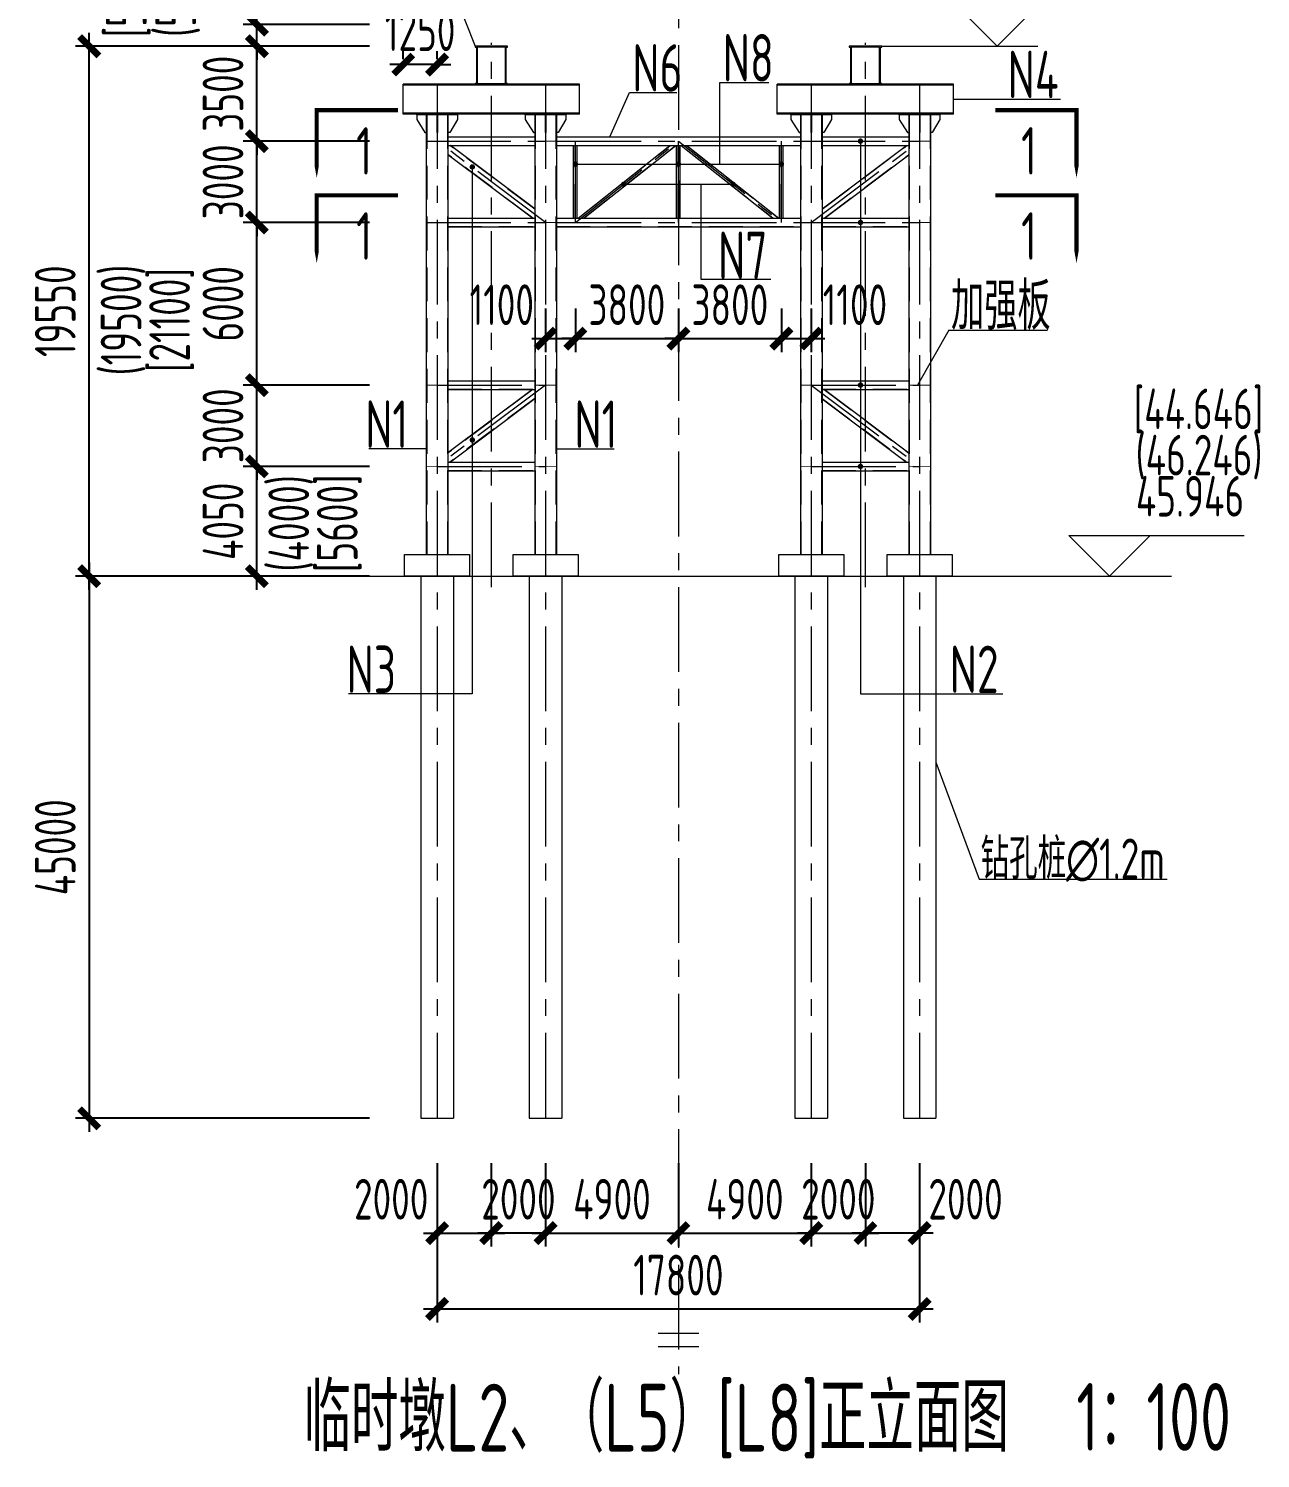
# Model space of a CAD drawing. Extents: x -2876908 to 633791, y -1383861 to 872234.
# Drawn here: x 33603 to 79044, y -159039 to -106290 of the extents above; entities that cross this region are included whole.
import ezdxf
from ezdxf.enums import TextEntityAlignment as Align

# ---------------------------------------------------------------- set-up
doc = ezdxf.new("R2010")
doc.units = 0
doc.header["$LTSCALE"] = 5
doc.header["$MEASUREMENT"] = 0
for name, pattern in [('CENTER', [2, 1.25, -0.25, 0.25, -0.25]), ('DASH', [0.35, 0.25, -0.1]), ('DASHED', [0.75, 0.5, -0.25])]:
    doc.linetypes.add(name, pattern=pattern)
doc.layers.get('0').update_dxf_attribs({"linetype": 'CONTINUOUS', "lineweight": 25})
doc.layers.get('DEFPOINTS').update_dxf_attribs({"color": 35, "linetype": 'CONTINUOUS', "lineweight": 13})
for name, color, linetype, lineweight in [('3中心线', 6, 'CENTER', 18), ('4虚线', 2, 'DASHED', 18), ('5标注', 3, 'CONTINUOUS', 15), ('6文本', 7, 'CONTINUOUS', 15), ('7边界线', 8, 'CONTINUOUS', 15), ('8轮廓线', 4, 'CONTINUOUS', 15), ('DIM', 3, 'CONTINUOUS', 0), ('REIND', 1, 'CONTINUOUS', 0), ('THIN', 7, 'CONTINUOUS', 0)]:
    doc.layers.add(name, color=color, linetype=linetype, lineweight=lineweight)
doc.styles.add('TSSD_Dimension', font='tssdeng.shx', dxfattribs={"width": 0.7, "bigfont": 'hztxt.shx'})
doc.styles.add('TSSD_NORM', font='tssdeng.shx', dxfattribs={"width": 0.7, "bigfont": 'hztxt.shx'})
doc.dimstyles.new('SJSYB-(50)$7', dxfattribs={"dimscale": 50, "dimtxt": 3.5, "dimasz": 1.5, "dimexe": 1, "dimexo": 1, "dimgap": 0.65, "dimtad": 1, "dimdec": 0, "dimzin": 0, "dimdsep": 46, "dimtxsty": 'TSSD_NORM', "dimblk": 'OBLIQUE', "dimcen": 0, "dimclrd": 256, "dimclre": 256, "dimclrt": 7, "dimadec": 0, "dimazin": 0, "dimtfac": 1, "dimtdec": 0, "dimtmove": 1, "dimatfit": 3, "dimldrblk": 'NONE', "dimfxl": 4, "dimfxlon": 1, "dimtolj": 1, "dimtzin": 0, "dimlwd": -1, "dimlwe": -1, "dimarcsym": 0})
doc.dimstyles.new('TSSD_100_100', dxfattribs={"dimtxt": 300, "dimasz": 100, "dimexe": 100, "dimexo": 250, "dimgap": 100, "dimtad": 1, "dimdec": 0, "dimzin": 0, "dimdsep": 46, "dimtxsty": 'TSSD_Dimension', "dimblk": 'ARCHTICK', "dimblk1": 'ARCHTICK', "dimblk2": 'ARCHTICK', "dimcen": 0, "dimdle": 100, "dimclrt": 7, "dimadec": 0, "dimazin": 0, "dimtfac": 1, "dimtdec": 0, "dimtix": 1, "dimtmove": 2, "dimatfit": 3, "dimfxl": 1, "dimtolj": 1, "dimtzin": 0, "dimarcsym": 0})

# ---------------------------------------------------------------- blocks, each defined once
blk = doc.blocks.new('_ArchTick')
at = {"color": 0, "linetype": 'ByBlock', "const_width": 0.5}
blk.add_lwpolyline([(-0.71, -0.71), (0.71, 0.71)], dxfattribs=at)
blk = doc.blocks.new('*D92')
at = {"layer": 'DEFPOINTS', "color": 0, "transparency": 16777216}
for p in [(42024, -122442), (47423, -122442), (47423, -126492)]:
    blk.add_point(p, dxfattribs=at)
at = {"layer": 'DIM', "color": 0, "lineweight": -2, "transparency": 16777216}
for p, q in [((42024, -126992), (42024, -121942)), ((46173, -122442), (41524, -122442)), ((46173, -126492), (41524, -126492))]:
    blk.add_line(p, q, dxfattribs=at)
at = {"layer": 'DIM', "color": 0, "lineweight": -2, "transparency": 16777216, "xscale": 500, "yscale": 500, "zscale": 500}
for p, rotation in [((42024, -122442), 90), ((42024, -126492), 270)]:
    blk.add_blockref('_ArchTick', p, dxfattribs=dict(at, rotation=rotation))
at = {"layer": 'DIM', "color": 7, "transparency": 16777216, "insert": (40774, -124467), "char_height": 1500, "attachment_point": 5, "rotation": 90, "style": 'TSSD_Dimension'}
blk.add_mtext('\\A1;4050', dxfattribs=at)
blk = doc.blocks.new('*D93')
at = {"layer": 'DEFPOINTS', "color": 0, "transparency": 16777216}
for p in [(42024, -119442), (47423, -119442), (47423, -122442)]:
    blk.add_point(p, dxfattribs=at)
at = {"layer": 'DIM', "color": 0, "lineweight": -2, "transparency": 16777216}
for p, q in [((42024, -119442), (42024, -118942)), ((46173, -119442), (41524, -119442)), ((42024, -122442), (42024, -119442)), ((46173, -122442), (41524, -122442)), ((42024, -122442), (42024, -122942))]:
    blk.add_line(p, q, dxfattribs=at)
at = {"layer": 'DIM', "color": 0, "lineweight": -2, "transparency": 16777216, "xscale": 500, "yscale": 500, "zscale": 500}
for p, rotation in [((42024, -119442), 270), ((42024, -122442), 90)]:
    blk.add_blockref('_ArchTick', p, dxfattribs=dict(at, rotation=rotation))
at = {"layer": 'DIM', "color": 7, "transparency": 16777216, "insert": (40774, -120942), "char_height": 1500, "attachment_point": 5, "rotation": 90, "style": 'TSSD_Dimension'}
blk.add_mtext('\\A1;3000', dxfattribs=at)
blk = doc.blocks.new('*D94')
at = {"layer": 'DEFPOINTS', "color": 0, "transparency": 16777216}
for p in [(42024, -113442), (47423, -113442), (47423, -119442)]:
    blk.add_point(p, dxfattribs=at)
at = {"layer": 'DIM', "color": 0, "lineweight": -2, "transparency": 16777216}
for p, q in [((42024, -119942), (42024, -112942)), ((46173, -113442), (41524, -113442)), ((46173, -119442), (41524, -119442))]:
    blk.add_line(p, q, dxfattribs=at)
at = {"layer": 'DIM', "color": 0, "lineweight": -2, "transparency": 16777216, "xscale": 500, "yscale": 500, "zscale": 500}
for p, rotation in [((42024, -113442), 90), ((42024, -119442), 270)]:
    blk.add_blockref('_ArchTick', p, dxfattribs=dict(at, rotation=rotation))
at = {"layer": 'DIM', "color": 7, "transparency": 16777216, "insert": (40774, -116442), "char_height": 1500, "attachment_point": 5, "rotation": 90, "style": 'TSSD_Dimension'}
blk.add_mtext('\\A1;6000', dxfattribs=at)
blk = doc.blocks.new('*D95')
at = {"layer": 'DEFPOINTS', "color": 0, "transparency": 16777216}
for p in [(42024, -110442), (47423, -110442), (47423, -113442)]:
    blk.add_point(p, dxfattribs=at)
at = {"layer": 'DIM', "color": 0, "lineweight": -2, "transparency": 16777216}
for p, q in [((42024, -110442), (42024, -109942)), ((46173, -110442), (41524, -110442)), ((42024, -113442), (42024, -110442)), ((46173, -113442), (41524, -113442)), ((42024, -113442), (42024, -113942))]:
    blk.add_line(p, q, dxfattribs=at)
at = {"layer": 'DIM', "color": 0, "lineweight": -2, "transparency": 16777216, "xscale": 500, "yscale": 500, "zscale": 500}
for p, rotation in [((42024, -110442), 270), ((42024, -113442), 90)]:
    blk.add_blockref('_ArchTick', p, dxfattribs=dict(at, rotation=rotation))
at = {"layer": 'DIM', "color": 7, "transparency": 16777216, "insert": (40774, -111942), "char_height": 1500, "attachment_point": 5, "rotation": 90, "style": 'TSSD_Dimension'}
blk.add_mtext('\\A1;3000', dxfattribs=at)
blk = doc.blocks.new('*D96')
at = {"layer": 'DEFPOINTS', "color": 0, "transparency": 16777216}
for p in [(42024, -106942), (47423, -106942), (47423, -110442)]:
    blk.add_point(p, dxfattribs=at)
at = {"layer": 'DIM', "color": 0, "lineweight": -2, "transparency": 16777216}
for p, q in [((42024, -106942), (42024, -106442)), ((46173, -106942), (41524, -106942)), ((42024, -110442), (42024, -106942)), ((46173, -110442), (41524, -110442)), ((42024, -110442), (42024, -110942))]:
    blk.add_line(p, q, dxfattribs=at)
at = {"layer": 'DIM', "color": 0, "lineweight": -2, "transparency": 16777216, "xscale": 500, "yscale": 500, "zscale": 500}
for p, rotation in [((42024, -106942), 270), ((42024, -110442), 90)]:
    blk.add_blockref('_ArchTick', p, dxfattribs=dict(at, rotation=rotation))
at = {"layer": 'DIM', "color": 7, "transparency": 16777216, "insert": (40774, -108692), "char_height": 1500, "attachment_point": 5, "rotation": 90, "style": 'TSSD_Dimension'}
blk.add_mtext('\\A1;3500', dxfattribs=at)
blk = doc.blocks.new('*D97')
at = {"layer": 'DEFPOINTS', "color": 0, "transparency": 16777216}
for p in [(48673, -146892), (50673, -146892), (50673, -150727)]:
    blk.add_point(p, dxfattribs=at)
at = {"layer": 'DIM', "color": 0, "lineweight": -2, "transparency": 16777216}
for p, q in [((48673, -148142), (48673, -151227)), ((50673, -148142), (50673, -151227)), ((48173, -150727), (51173, -150727))]:
    blk.add_line(p, q, dxfattribs=at)
at = {"layer": 'DIM', "color": 0, "lineweight": -2, "transparency": 16777216, "xscale": 500, "yscale": 500, "zscale": 500, "rotation": 180}
blk.add_blockref('_ArchTick', (48673, -150727), dxfattribs=at)
at = {"layer": 'DIM', "color": 0, "lineweight": -2, "transparency": 16777216, "xscale": 500, "yscale": 500, "zscale": 500}
blk.add_blockref('_ArchTick', (50673, -150727), dxfattribs=at)
at = {"layer": 'DIM', "color": 7, "transparency": 16777216, "insert": (46979, -149477), "char_height": 1500, "attachment_point": 5, "style": 'TSSD_Dimension'}
blk.add_mtext('\\A1;2000', dxfattribs=at)
blk = doc.blocks.new('*D98')
at = {"layer": 'DEFPOINTS', "color": 0, "transparency": 16777216}
for p in [(50673, -146892), (52673, -146892), (50673, -150727)]:
    blk.add_point(p, dxfattribs=at)
at = {"layer": 'DIM', "color": 0, "lineweight": -2, "transparency": 16777216}
for p, q in [((50673, -148142), (50673, -151227)), ((52673, -148142), (52673, -151227)), ((50673, -150727), (50173, -150727)), ((52673, -150727), (50673, -150727)), ((52673, -150727), (53173, -150727))]:
    blk.add_line(p, q, dxfattribs=at)
at = {"layer": 'DIM', "color": 0, "lineweight": -2, "transparency": 16777216, "xscale": 500, "yscale": 500, "zscale": 500}
blk.add_blockref('_ArchTick', (50673, -150727), dxfattribs=at)
at = {"layer": 'DIM', "color": 0, "lineweight": -2, "transparency": 16777216, "xscale": 500, "yscale": 500, "zscale": 500, "rotation": 180}
blk.add_blockref('_ArchTick', (52673, -150727), dxfattribs=at)
at = {"layer": 'DIM', "color": 7, "transparency": 16777216, "insert": (51673, -149477), "char_height": 1500, "attachment_point": 5, "style": 'TSSD_Dimension'}
blk.add_mtext('\\A1;2000', dxfattribs=at)
blk = doc.blocks.new('*D99')
at = {"layer": 'DEFPOINTS', "color": 0, "transparency": 16777216}
for p in [(52673, -146892), (57573, -146892), (57573, -150727)]:
    blk.add_point(p, dxfattribs=at)
at = {"layer": 'DIM', "color": 0, "lineweight": -2, "transparency": 16777216}
for p, q in [((52673, -148142), (52673, -151227)), ((57573, -148142), (57573, -151227)), ((52173, -150727), (58073, -150727))]:
    blk.add_line(p, q, dxfattribs=at)
at = {"layer": 'DIM', "color": 0, "lineweight": -2, "transparency": 16777216, "xscale": 500, "yscale": 500, "zscale": 500, "rotation": 180}
blk.add_blockref('_ArchTick', (52673, -150727), dxfattribs=at)
at = {"layer": 'DIM', "color": 0, "lineweight": -2, "transparency": 16777216, "xscale": 500, "yscale": 500, "zscale": 500}
blk.add_blockref('_ArchTick', (57573, -150727), dxfattribs=at)
at = {"layer": 'DIM', "color": 7, "transparency": 16777216, "insert": (55123, -149477), "char_height": 1500, "attachment_point": 5, "style": 'TSSD_Dimension'}
blk.add_mtext('\\A1;4900', dxfattribs=at)
blk = doc.blocks.new('*D100')
at = {"layer": 'DEFPOINTS', "color": 0, "transparency": 16777216}
for p in [(57573, -146892), (62473, -146892), (62473, -150727)]:
    blk.add_point(p, dxfattribs=at)
at = {"layer": 'DIM', "color": 0, "lineweight": -2, "transparency": 16777216}
for p, q in [((57573, -148142), (57573, -151227)), ((62473, -148142), (62473, -151227)), ((57073, -150727), (62973, -150727))]:
    blk.add_line(p, q, dxfattribs=at)
at = {"layer": 'DIM', "color": 0, "lineweight": -2, "transparency": 16777216, "xscale": 500, "yscale": 500, "zscale": 500, "rotation": 180}
blk.add_blockref('_ArchTick', (57573, -150727), dxfattribs=at)
at = {"layer": 'DIM', "color": 0, "lineweight": -2, "transparency": 16777216, "xscale": 500, "yscale": 500, "zscale": 500}
blk.add_blockref('_ArchTick', (62473, -150727), dxfattribs=at)
at = {"layer": 'DIM', "color": 7, "transparency": 16777216, "insert": (60023, -149477), "char_height": 1500, "attachment_point": 5, "style": 'TSSD_Dimension'}
blk.add_mtext('\\A1;4900', dxfattribs=at)
blk = doc.blocks.new('*D101')
at = {"layer": 'DEFPOINTS', "color": 0, "transparency": 16777216}
for p in [(62473, -146892), (64473, -146892), (64473, -150727)]:
    blk.add_point(p, dxfattribs=at)
at = {"layer": 'DIM', "color": 0, "lineweight": -2, "transparency": 16777216}
for p, q in [((62473, -148142), (62473, -151227)), ((64473, -148142), (64473, -151227)), ((62473, -150727), (61973, -150727)), ((62473, -150727), (64473, -150727)), ((64473, -150727), (64973, -150727))]:
    blk.add_line(p, q, dxfattribs=at)
at = {"layer": 'DIM', "color": 0, "lineweight": -2, "transparency": 16777216, "xscale": 500, "yscale": 500, "zscale": 500}
blk.add_blockref('_ArchTick', (62473, -150727), dxfattribs=at)
at = {"layer": 'DIM', "color": 0, "lineweight": -2, "transparency": 16777216, "xscale": 500, "yscale": 500, "zscale": 500, "rotation": 180}
blk.add_blockref('_ArchTick', (64473, -150727), dxfattribs=at)
at = {"layer": 'DIM', "color": 7, "transparency": 16777216, "insert": (63473, -149477), "char_height": 1500, "attachment_point": 5, "style": 'TSSD_Dimension'}
blk.add_mtext('\\A1;2000', dxfattribs=at)
blk = doc.blocks.new('*D102')
at = {"layer": 'DEFPOINTS', "color": 0, "transparency": 16777216}
for p in [(64473, -146892), (66473, -146892), (64473, -150727)]:
    blk.add_point(p, dxfattribs=at)
at = {"layer": 'DIM', "color": 0, "lineweight": -2, "transparency": 16777216}
for p, q in [((64473, -148142), (64473, -151227)), ((66473, -148142), (66473, -151227)), ((66973, -150727), (63973, -150727))]:
    blk.add_line(p, q, dxfattribs=at)
at = {"layer": 'DIM', "color": 0, "lineweight": -2, "transparency": 16777216, "xscale": 500, "yscale": 500, "zscale": 500, "rotation": 180}
blk.add_blockref('_ArchTick', (64473, -150727), dxfattribs=at)
at = {"layer": 'DIM', "color": 0, "lineweight": -2, "transparency": 16777216, "xscale": 500, "yscale": 500, "zscale": 500}
blk.add_blockref('_ArchTick', (66473, -150727), dxfattribs=at)
at = {"layer": 'DIM', "color": 7, "transparency": 16777216, "insert": (68167, -149477), "char_height": 1500, "attachment_point": 5, "style": 'TSSD_Dimension'}
blk.add_mtext('\\A1;2000', dxfattribs=at)
blk = doc.blocks.new('*D103')
at = {"layer": 'DEFPOINTS', "color": 0, "transparency": 16777216}
for p in [(48673, -146892), (66473, -146892), (66473, -153527)]:
    blk.add_point(p, dxfattribs=at)
at = {"layer": 'DIM', "color": 0, "lineweight": -2, "transparency": 16777216}
for p, q in [((48673, -148142), (48673, -154027)), ((66473, -148142), (66473, -154027)), ((48173, -153527), (66973, -153527))]:
    blk.add_line(p, q, dxfattribs=at)
at = {"layer": 'DIM', "color": 0, "lineweight": -2, "transparency": 16777216, "xscale": 500, "yscale": 500, "zscale": 500, "rotation": 180}
blk.add_blockref('_ArchTick', (48673, -153527), dxfattribs=at)
at = {"layer": 'DIM', "color": 0, "lineweight": -2, "transparency": 16777216, "xscale": 500, "yscale": 500, "zscale": 500}
blk.add_blockref('_ArchTick', (66473, -153527), dxfattribs=at)
at = {"layer": 'DIM', "color": 7, "transparency": 16777216, "insert": (57573, -152277), "char_height": 1500, "attachment_point": 5, "style": 'TSSD_Dimension'}
blk.add_mtext('\\A1;17800', dxfattribs=at)
blk = doc.blocks.new('*D104')
at = {"layer": 'DEFPOINTS', "color": 0, "transparency": 16777216}
for p in [(52673, -115371), (53773, -115371), (53773, -117727)]:
    blk.add_point(p, dxfattribs=at)
at = {"layer": 'DIM', "color": 0, "lineweight": -2, "transparency": 16777216}
for p, q in [((52673, -116621), (52673, -118227)), ((53773, -116621), (53773, -118227)), ((52173, -117727), (54273, -117727))]:
    blk.add_line(p, q, dxfattribs=at)
at = {"layer": 'DIM', "color": 0, "lineweight": -2, "transparency": 16777216, "xscale": 500, "yscale": 500, "zscale": 500, "rotation": 180}
blk.add_blockref('_ArchTick', (52673, -117727), dxfattribs=at)
at = {"layer": 'DIM', "color": 0, "lineweight": -2, "transparency": 16777216, "xscale": 500, "yscale": 500, "zscale": 500}
blk.add_blockref('_ArchTick', (53773, -117727), dxfattribs=at)
at = {"layer": 'DIM', "color": 7, "transparency": 16777216, "insert": (51060, -116477), "char_height": 1500, "attachment_point": 5, "style": 'TSSD_Dimension'}
blk.add_mtext('\\A1;1100', dxfattribs=at)
blk = doc.blocks.new('*D105')
at = {"layer": 'DEFPOINTS', "color": 0, "transparency": 16777216}
for p in [(53773, -115371), (57573, -115371), (57573, -117727)]:
    blk.add_point(p, dxfattribs=at)
at = {"layer": 'DIM', "color": 0, "lineweight": -2, "transparency": 16777216}
for p, q in [((53773, -116621), (53773, -118227)), ((57573, -116621), (57573, -118227)), ((53773, -117727), (53273, -117727)), ((53773, -117727), (57573, -117727)), ((57573, -117727), (58073, -117727))]:
    blk.add_line(p, q, dxfattribs=at)
at = {"layer": 'DIM', "color": 0, "lineweight": -2, "transparency": 16777216, "xscale": 500, "yscale": 500, "zscale": 500}
blk.add_blockref('_ArchTick', (53773, -117727), dxfattribs=at)
at = {"layer": 'DIM', "color": 0, "lineweight": -2, "transparency": 16777216, "xscale": 500, "yscale": 500, "zscale": 500, "rotation": 180}
blk.add_blockref('_ArchTick', (57573, -117727), dxfattribs=at)
at = {"layer": 'DIM', "color": 7, "transparency": 16777216, "insert": (55673, -116477), "char_height": 1500, "attachment_point": 5, "style": 'TSSD_Dimension'}
blk.add_mtext('\\A1;3800', dxfattribs=at)
blk = doc.blocks.new('*D106')
at = {"layer": 'DEFPOINTS', "color": 0, "transparency": 16777216}
for p in [(57573, -115371), (61373, -115371), (61373, -117727)]:
    blk.add_point(p, dxfattribs=at)
at = {"layer": 'DIM', "color": 0, "lineweight": -2, "transparency": 16777216}
for p, q in [((57573, -116621), (57573, -118227)), ((61373, -116621), (61373, -118227)), ((57573, -117727), (57073, -117727)), ((57573, -117727), (61373, -117727)), ((61373, -117727), (61873, -117727))]:
    blk.add_line(p, q, dxfattribs=at)
at = {"layer": 'DIM', "color": 0, "lineweight": -2, "transparency": 16777216, "xscale": 500, "yscale": 500, "zscale": 500}
blk.add_blockref('_ArchTick', (57573, -117727), dxfattribs=at)
at = {"layer": 'DIM', "color": 0, "lineweight": -2, "transparency": 16777216, "xscale": 500, "yscale": 500, "zscale": 500, "rotation": 180}
blk.add_blockref('_ArchTick', (61373, -117727), dxfattribs=at)
at = {"layer": 'DIM', "color": 7, "transparency": 16777216, "insert": (59473, -116477), "char_height": 1500, "attachment_point": 5, "style": 'TSSD_Dimension'}
blk.add_mtext('\\A1;3800', dxfattribs=at)
blk = doc.blocks.new('*D107')
at = {"layer": 'DEFPOINTS', "color": 0, "transparency": 16777216}
for p in [(61373, -115371), (62473, -115371), (62473, -117727)]:
    blk.add_point(p, dxfattribs=at)
at = {"layer": 'DIM', "color": 0, "lineweight": -2, "transparency": 16777216}
for p, q in [((61373, -116621), (61373, -118227)), ((62473, -116621), (62473, -118227)), ((60873, -117727), (62973, -117727))]:
    blk.add_line(p, q, dxfattribs=at)
at = {"layer": 'DIM', "color": 0, "lineweight": -2, "transparency": 16777216, "xscale": 500, "yscale": 500, "zscale": 500, "rotation": 180}
blk.add_blockref('_ArchTick', (61373, -117727), dxfattribs=at)
at = {"layer": 'DIM', "color": 0, "lineweight": -2, "transparency": 16777216, "xscale": 500, "yscale": 500, "zscale": 500}
blk.add_blockref('_ArchTick', (62473, -117727), dxfattribs=at)
at = {"layer": 'DIM', "color": 7, "transparency": 16777216, "insert": (64087, -116477), "char_height": 1500, "attachment_point": 5, "style": 'TSSD_Dimension'}
blk.add_mtext('\\A1;1100', dxfattribs=at)
blk = doc.blocks.new('_None')
blk = doc.blocks.new('_Oblique')
at = {"color": 0, "linetype": 'ByBlock', "lineweight": -2}
blk.add_line((-0.5, -0.5), (0.5, 0.5), dxfattribs=at)
blk = doc.blocks.new('*D123')
at = {"layer": 'DEFPOINTS', "color": 0, "transparency": 16777216}
for p in [(42024, -106142), (47423, -106142), (47423, -106942)]:
    blk.add_point(p, dxfattribs=at)
at = {"layer": 'DIM', "color": 0, "lineweight": -2, "transparency": 16777216}
for p, q in [((42024, -106142), (42024, -105642)), ((46173, -106142), (41524, -106142)), ((42024, -106942), (42024, -106142)), ((46173, -106942), (41524, -106942)), ((42024, -106942), (42024, -107442))]:
    blk.add_line(p, q, dxfattribs=at)
at = {"layer": 'DIM', "color": 0, "lineweight": -2, "transparency": 16777216, "xscale": 500, "yscale": 500, "zscale": 500}
for p, rotation in [((42024, -106142), 270), ((42024, -106942), 90)]:
    blk.add_blockref('_ArchTick', p, dxfattribs=dict(at, rotation=rotation))
at = {"layer": 'DIM', "color": 7, "transparency": 16777216, "insert": (40774, -104852), "char_height": 1500, "attachment_point": 5, "rotation": 90, "style": 'TSSD_Dimension'}
blk.add_mtext('\\A1;800', dxfattribs=at)
blk = doc.blocks.new('*D124')
at = {"layer": 'DEFPOINTS', "color": 0, "transparency": 16777216}
for p in [(47423, -107618), (47423, -108667), (48673, -108667)]:
    blk.add_point(p, dxfattribs=at)
at = {"layer": 'DIM', "color": 0, "lineweight": -2, "transparency": 16777216}
for p, q in [((47423, -107417), (47423, -107118)), ((48673, -107417), (48673, -107118)), ((47423, -107618), (46923, -107618)), ((48673, -107618), (47423, -107618)), ((48673, -107618), (49173, -107618))]:
    blk.add_line(p, q, dxfattribs=at)
at = {"layer": 'DIM', "color": 0, "lineweight": -2, "transparency": 16777216, "xscale": 500, "yscale": 500, "zscale": 500}
blk.add_blockref('_ArchTick', (47423, -107618), dxfattribs=at)
at = {"layer": 'DIM', "color": 0, "lineweight": -2, "transparency": 16777216, "xscale": 500, "yscale": 500, "zscale": 500, "rotation": 180}
blk.add_blockref('_ArchTick', (48673, -107618), dxfattribs=at)
at = {"layer": 'DIM', "color": 7, "transparency": 16777216, "insert": (48048, -106368), "char_height": 1500, "attachment_point": 5, "style": 'TSSD_Dimension'}
blk.add_mtext('\\A1;1250', dxfattribs=at)
blk = doc.blocks.new('*D127')
at = {"layer": 'DEFPOINTS', "color": 0, "transparency": 16777216}
for p in [(35837, -106942), (47423, -106942), (47423, -126492)]:
    blk.add_point(p, dxfattribs=at)
at = {"layer": 'DIM', "color": 0, "lineweight": -2, "transparency": 16777216}
for p, q in [((35837, -126992), (35837, -106442)), ((46173, -106942), (35337, -106942)), ((46173, -126492), (35337, -126492))]:
    blk.add_line(p, q, dxfattribs=at)
at = {"layer": 'DIM', "color": 0, "lineweight": -2, "transparency": 16777216, "xscale": 500, "yscale": 500, "zscale": 500}
for p, rotation in [((35837, -106942), 90), ((35837, -126492), 270)]:
    blk.add_blockref('_ArchTick', p, dxfattribs=dict(at, rotation=rotation))
at = {"layer": 'DIM', "color": 7, "transparency": 16777216, "insert": (34587, -116717), "char_height": 1500, "attachment_point": 5, "rotation": 90, "style": 'TSSD_Dimension'}
blk.add_mtext('\\A1;19550', dxfattribs=at)
blk = doc.blocks.new('*D128')
at = {"layer": 'DEFPOINTS', "color": 0, "transparency": 16777216}
for p in [(47423, -126492), (35837, -146492), (47423, -146492)]:
    blk.add_point(p, dxfattribs=at)
at = {"layer": 'DIM', "color": 0, "lineweight": -2, "transparency": 16777216}
for p, q in [((35837, -125992), (35837, -146992)), ((46173, -126492), (35337, -126492)), ((46173, -146492), (35337, -146492))]:
    blk.add_line(p, q, dxfattribs=at)
at = {"layer": 'DIM', "color": 0, "lineweight": -2, "transparency": 16777216, "xscale": 500, "yscale": 500, "zscale": 500}
for p, rotation in [((35837, -126492), 90), ((35837, -146492), 270)]:
    blk.add_blockref('_ArchTick', p, dxfattribs=dict(at, rotation=rotation))
at = {"layer": 'DIM', "color": 7, "transparency": 16777216, "insert": (34587, -136492), "char_height": 1500, "attachment_point": 5, "rotation": 90, "style": 'TSSD_Dimension'}
blk.add_mtext('\\A1;45000', dxfattribs=at)

msp = doc.modelspace()

# ---------------------------------------------------------------- linework, layer by layer
at = {"layer": '3中心线', "ltscale": 500}
for p, q in [((57573.25, -86897.027), (57573.25, -155927.393)), ((50673.253, -126892.265), (50673.253, -106812.265)), ((64473.247, -126892.265), (64473.247, -106812.265)), ((48673.253, -108342.265), (48673.253, -146892.265)), ((52673.253, -108342.265), (52673.253, -146892.265)), ((62473.247, -108342.265), (62473.247, -146892.265)), ((66473.247, -108342.265), (66473.247, -146892.265)), ((48273.253, -110442.265), (53073.253, -110442.265)), ((52673.253, -113442.265), (48673.253, -110442.265)), ((53073.253, -110442.265), (62073.247, -110442.265)), ((53773.253, -113442.265), (53773.253, -110442.265)), ((53773.253, -113442.265), (57573.25, -110442.265)), ((57573.25, -113442.265), (57573.25, -110442.265)), ((57573.25, -110442.265), (61373.247, -113442.265)), ((61373.247, -113442.265), (61373.247, -110442.265)), ((62073.247, -110442.265), (66873.247, -110442.265)), ((62473.247, -113442.265), (66473.247, -110442.265)), ((48273.253, -113442.265), (53073.253, -113442.265)), ((53073.253, -113442.265), (62073.247, -113442.265)), ((62073.247, -113442.265), (66873.247, -113442.265)), ((48673.253, -119442.265), (52673.253, -119442.265)), ((52673.253, -119442.265), (48673.253, -122442.265)), ((62473.247, -119442.265), (66473.247, -119442.265)), ((62473.247, -119442.265), (66473.247, -122442.265)), ((48673.253, -122442.265), (52673.253, -122442.265)), ((62473.247, -122442.265), (66473.247, -122442.265))]:
    msp.add_line(p, q, dxfattribs=at)
at = {"layer": '4虚线', "ltscale": 500}
for p, q in [((48289.253, -109472.265), (48289.253, -125692.265)), ((49057.253, -109472.265), (49057.253, -125692.265)), ((52289.253, -109472.265), (52289.253, -125692.265)), ((53057.253, -109472.265), (53057.253, -125692.265)), ((62089.247, -109472.265), (62089.247, -125692.265)), ((62857.247, -109472.265), (62857.247, -125692.265)), ((66089.247, -109472.265), (66089.247, -125692.265)), ((66857.247, -109472.265), (66857.247, -125692.265)), ((49073.253, -110287.765), (52273.253, -110287.765)), ((49073.253, -110596.765), (52273.253, -110596.765)), ((52273.253, -112949.14), (49147.419, -110604.765)), ((53073.253, -110287.765), (62073.247, -110287.765)), ((53073.253, -110596.765), (62073.247, -110596.765)), ((53712.753, -113279.765), (53712.753, -110604.765)), ((53833.753, -113279.765), (53833.753, -110604.765)), ((53881.449, -113279.765), (57269.78, -110604.765)), ((54076.723, -113279.765), (57465.053, -110604.765)), ((57512.75, -113279.765), (57512.75, -110604.765)), ((57633.75, -113279.765), (57633.75, -110604.765)), ((57681.446, -110604.765), (61069.777, -113279.765)), ((57876.719, -110604.765), (61265.05, -113279.765)), ((61312.747, -113279.765), (61312.747, -110604.765)), ((61433.747, -113279.765), (61433.747, -110604.765)), ((62873.247, -110287.765), (66073.247, -110287.765)), ((62873.247, -110596.765), (66073.247, -110596.765)), ((62873.247, -112949.14), (65999.08, -110604.765)), ((52199.086, -113279.765), (49073.253, -110935.39)), ((62947.413, -113279.765), (66073.247, -110935.39)), ((49073.253, -113287.765), (52273.253, -113287.765)), ((53073.253, -113287.765), (62073.247, -113287.765)), ((62873.247, -113287.765), (66073.247, -113287.765)), ((49073.253, -113596.765), (52273.253, -113596.765)), ((53073.253, -113596.765), (62073.247, -113596.765)), ((62873.247, -113596.765), (66073.247, -113596.765)), ((49073.253, -119287.765), (52273.253, -119287.765)), ((49073.253, -119596.765), (52273.253, -119596.765)), ((52199.086, -119604.765), (49073.253, -121949.14)), ((62873.247, -119287.765), (66073.247, -119287.765)), ((62873.247, -119596.765), (66073.247, -119596.765)), ((62947.413, -119604.765), (66073.247, -121949.14)), ((52273.253, -119935.39), (49147.419, -122279.765)), ((62873.247, -119935.39), (65999.08, -122279.765)), ((49073.253, -122287.765), (52273.253, -122287.765)), ((62873.247, -122287.765), (66073.247, -122287.765)), ((49073.253, -122596.765), (52273.253, -122596.765)), ((62873.247, -122596.765), (66073.247, -122596.765))]:
    msp.add_line(p, q, dxfattribs=at)
at = {"layer": '5标注'}
for p, q in [((49287.627, -104926.42), (50073.253, -106942.265)), ((67723.247, -108892.265), (71675.678, -108892.265)), ((53773.253, -111292.805), (61373.247, -111292.805)), ((55558.11, -112033.167), (59588.39, -112033.167)), ((58407.107, -112033.167), (58407.107, -115531.448)), ((58407.107, -115531.448), (60988.316, -115531.448)), ((67549.776, -117420.945), (66388.651, -119442.265)), ((67549.776, -117420.945), (71193.916, -117420.945)), ((48289.253, -121793.844), (46147.961, -121793.844)), ((53057.253, -121793.844), (55198.545, -121793.844)), ((68669.851, -137668.961), (75599.399, -137668.961))]:
    msp.add_line(p, q, dxfattribs=at)
at = {"layer": '5标注', "flags": 128}
for points in [[(47231.649, -109299.813, 150, 150, 0), (44231.649, -109299.813, 150, 150, 0), (44231.649, -110799.813, 350, 0, 0), (44231.649, -111799.813, 0, 0, 0)], [(69259.814, -109299.813, 150, 150, 0), (72259.814, -109299.813, 150, 150, 0), (72259.814, -110799.813, 350, 0, 0), (72259.814, -111799.813, 0, 0, 0)], [(47231.649, -112443.387, 150, 150, 0), (44231.649, -112443.387, 150, 150, 0), (44231.649, -113943.387, 350, 0, 0), (44231.649, -114943.387, 0, 0, 0)], [(69259.814, -112443.387, 150, 150, 0), (72259.814, -112443.387, 150, 150, 0), (72259.814, -113943.387, 350, 0, 0), (72259.814, -114943.387, 0, 0, 0)]]:
    msp.add_lwpolyline(points, format="xyseb", dxfattribs=at)
at = {"layer": '5标注', "linetype": 'DASH', "ltscale": 100, "const_width": 30, "flags": 128}
for points in [[(48273.253, -110442.265), (49073.253, -110442.265)], [(52273.253, -110442.265), (53073.253, -110442.265)], [(62073.247, -110442.265), (62873.247, -110442.265)], [(66073.247, -110442.265), (66873.247, -110442.265)], [(48273.253, -113442.265), (49073.253, -113442.265)], [(52273.253, -113442.265), (53073.253, -113442.265)], [(62073.247, -113442.265), (62873.247, -113442.265)], [(66073.247, -113442.265), (66873.247, -113442.265)], [(48273.253, -119442.265), (49073.253, -119442.265)], [(52273.253, -119442.265), (53073.253, -119442.265)], [(62073.247, -119442.265), (62873.247, -119442.265)], [(66073.247, -119442.265), (66873.247, -119442.265)], [(48273.253, -122442.265), (49073.253, -122442.265)], [(52273.253, -122442.265), (53073.253, -122442.265)], [(62073.247, -122442.265), (62873.247, -122442.265)], [(66073.247, -122442.265), (66873.247, -122442.265)]]:
    msp.add_lwpolyline(points, dxfattribs=at)
at = {"layer": '5标注'}
for points in [[(64290.335, -110442.265), (64290.335, -130836.655), (69539.744, -130836.655)], [(49972.113, -111391.576), (49972.113, -130836.655), (45406.012, -130836.655)], [(67073.247, -133355.958), (68669.851, -137668.961)]]:
    msp.add_lwpolyline(points, dxfattribs=at)
at = {"layer": '7边界线'}
msp.add_line((35332.355, -126492.265), (75762.387, -126492.265), dxfattribs=at)
at = {"layer": '8轮廓线'}
for p, q in [((47423.253, -109442.265), (47423.253, -108342.265)), ((53923.253, -108342.265), (47423.253, -108342.265)), ((53923.253, -108372.265), (47423.253, -108372.265)), ((53923.253, -109442.265), (53923.253, -108342.265)), ((61223.247, -109442.265), (61223.247, -108342.265)), ((67723.247, -108342.265), (61223.247, -108342.265)), ((67723.247, -108372.265), (61223.247, -108372.265)), ((67723.247, -109442.265), (67723.247, -108342.265)), ((53923.253, -109412.265), (47423.253, -109412.265)), ((53923.253, -109442.265), (47423.253, -109442.265)), ((47923.253, -109472.265), (47923.253, -109442.265)), ((47923.253, -109442.265), (49423.253, -109442.265)), ((49423.253, -109472.265), (47923.253, -109472.265)), ((47923.253, -109472.265), (47923.253, -109642.265)), ((47923.253, -109642.265), (48223.253, -110122.265)), ((48273.253, -109442.265), (49073.253, -109442.265)), ((48273.253, -109472.265), (48273.253, -125692.265)), ((48663.253, -109472.265), (48663.253, -110122.265)), ((48683.253, -109472.265), (48683.253, -110122.265)), ((49073.253, -109472.265), (49073.253, -125692.265)), ((49423.253, -109642.265), (49138.957, -110122.265)), ((49423.253, -109472.265), (49423.253, -109442.265)), ((49423.253, -109472.265), (49423.253, -109642.265)), ((51923.253, -109472.265), (51923.253, -109442.265)), ((51923.253, -109442.265), (53423.253, -109442.265)), ((53423.253, -109472.265), (51923.253, -109472.265)), ((51923.253, -109472.265), (51923.253, -109642.265)), ((51923.253, -109642.265), (52223.253, -110122.265)), ((52273.253, -109442.265), (53073.253, -109442.265)), ((52273.253, -109472.265), (52273.253, -125692.265)), ((52663.253, -109472.265), (52663.253, -110122.265)), ((52683.253, -109472.265), (52683.253, -110122.265)), ((53073.253, -109472.265), (53073.253, -125692.265)), ((53423.253, -109642.265), (53138.957, -110122.265)), ((53423.253, -109472.265), (53423.253, -109442.265)), ((53423.253, -109472.265), (53423.253, -109642.265)), ((67723.247, -109412.265), (61223.247, -109412.265)), ((67723.247, -109442.265), (61223.247, -109442.265)), ((61723.247, -109472.265), (61723.247, -109442.265)), ((61723.247, -109442.265), (63223.247, -109442.265)), ((63223.247, -109472.265), (61723.247, -109472.265)), ((61723.247, -109472.265), (61723.247, -109642.265)), ((61723.247, -109642.265), (62023.247, -110122.265)), ((62073.247, -109442.265), (62873.247, -109442.265)), ((62073.247, -109472.265), (62073.247, -125692.265)), ((62463.247, -109472.265), (62463.247, -110122.265)), ((62483.247, -109472.265), (62483.247, -110122.265)), ((62873.247, -109472.265), (62873.247, -125692.265)), ((63223.247, -109642.265), (62938.951, -110122.265)), ((63223.247, -109472.265), (63223.247, -109442.265)), ((63223.247, -109472.265), (63223.247, -109642.265)), ((65723.247, -109472.265), (65723.247, -109442.265)), ((65723.247, -109442.265), (67223.247, -109442.265)), ((67223.247, -109472.265), (65723.247, -109472.265)), ((65723.247, -109472.265), (65723.247, -109642.265)), ((65723.247, -109642.265), (66023.247, -110122.265)), ((66073.247, -109442.265), (66873.247, -109442.265)), ((66073.247, -109472.265), (66073.247, -125692.265)), ((66463.247, -109472.265), (66463.247, -110122.265)), ((66483.247, -109472.265), (66483.247, -110122.265)), ((66873.247, -109472.265), (66873.247, -125692.265)), ((67223.247, -109642.265), (66938.951, -110122.265)), ((67223.247, -109472.265), (67223.247, -109442.265)), ((67223.247, -109472.265), (67223.247, -109642.265)), ((48223.253, -110122.265), (48273.253, -110122.265)), ((48683.253, -110122.265), (48663.253, -110122.265)), ((49138.957, -110122.265), (49073.253, -110122.265)), ((52223.253, -110122.265), (52273.253, -110122.265)), ((52683.253, -110122.265), (52663.253, -110122.265)), ((53138.957, -110122.265), (53073.253, -110122.265)), ((62023.247, -110122.265), (62073.247, -110122.265)), ((62483.247, -110122.265), (62463.247, -110122.265)), ((62938.951, -110122.265), (62873.247, -110122.265)), ((66023.247, -110122.265), (66073.247, -110122.265)), ((66483.247, -110122.265), (66463.247, -110122.265)), ((66938.951, -110122.265), (66873.247, -110122.265)), ((49073.253, -110279.765), (52273.253, -110279.765)), ((49073.253, -110604.765), (52273.253, -110604.765)), ((52273.253, -112939.14), (49160.753, -110604.765)), ((53073.253, -110279.765), (62073.247, -110279.765)), ((53073.253, -110604.765), (62073.247, -110604.765)), ((53706.753, -113279.765), (53706.753, -110604.765)), ((53839.753, -113279.765), (53839.753, -110604.765)), ((53871.766, -113279.765), (57260.097, -110604.765)), ((54086.406, -113279.765), (57474.736, -110604.765)), ((57506.75, -113279.765), (57506.75, -110604.765)), ((57639.75, -113279.765), (57639.75, -110604.765)), ((57671.763, -110604.765), (61060.094, -113279.765)), ((57886.402, -110604.765), (61274.733, -113279.765)), ((61306.747, -113279.765), (61306.747, -110604.765)), ((61439.747, -113279.765), (61439.747, -110604.765)), ((62873.247, -110279.765), (66073.247, -110279.765)), ((62873.247, -110604.765), (66073.247, -110604.765)), ((62873.247, -112939.14), (65985.747, -110604.765)), ((52185.753, -113279.765), (49073.253, -110945.39)), ((62960.747, -113279.765), (66073.247, -110945.39)), ((49073.253, -113279.765), (52273.253, -113279.765)), ((53073.253, -113279.765), (62073.247, -113279.765)), ((62873.247, -113279.765), (66073.247, -113279.765)), ((49073.253, -113604.765), (52273.253, -113604.765)), ((53073.253, -113604.765), (62073.247, -113604.765)), ((62873.247, -113604.765), (66073.247, -113604.765)), ((49073.253, -119279.765), (52273.253, -119279.765)), ((49073.253, -119604.765), (52273.253, -119604.765)), ((52185.753, -119604.765), (49073.253, -121939.14)), ((62873.247, -119279.765), (66073.247, -119279.765)), ((62873.247, -119604.765), (66073.247, -119604.765)), ((62960.747, -119604.765), (66073.247, -121939.14)), ((52273.253, -119945.39), (49160.753, -122279.765)), ((62873.247, -119945.39), (65985.747, -122279.765)), ((49073.253, -122279.765), (52273.253, -122279.765)), ((62873.247, -122279.765), (66073.247, -122279.765)), ((49073.253, -122604.765), (52273.253, -122604.765)), ((62873.247, -122604.765), (66073.247, -122604.765)), ((48073.253, -126492.265), (48073.253, -146492.265)), ((49273.253, -126492.265), (49273.253, -146492.265)), ((52073.253, -126492.265), (52073.253, -146492.265)), ((53273.253, -126492.265), (53273.253, -146492.265)), ((61873.247, -126492.265), (61873.247, -146492.265)), ((63073.247, -126492.265), (63073.247, -146492.265)), ((65873.247, -126492.265), (65873.247, -146492.265)), ((67073.247, -126492.265), (67073.247, -146492.265)), ((48073.253, -146492.265), (49273.253, -146492.265)), ((52073.253, -146492.265), (53273.253, -146492.265)), ((61873.247, -146492.265), (63073.247, -146492.265)), ((65873.247, -146492.265), (67073.247, -146492.265))]:
    msp.add_line(p, q, dxfattribs=at)
for points in [[(50073.253, -108342.265), (51273.253, -108342.265), (51273.253, -108312.265), (51223.253, -108312.265), (51223.253, -106972.265), (51273.253, -106972.265), (51273.253, -106942.265), (50073.253, -106942.265), (50073.253, -106972.265), (50123.253, -106972.265), (50123.253, -108312.265), (50073.253, -108312.265)], [(50153.253, -108312.265), (51193.253, -108312.265), (51193.253, -106972.265), (50153.253, -106972.265)], [(63873.247, -108342.265), (65073.247, -108342.265), (65073.247, -108312.265), (65023.247, -108312.265), (65023.247, -106972.265), (65073.247, -106972.265), (65073.247, -106942.265), (63873.247, -106942.265), (63873.247, -106972.265), (63923.247, -106972.265), (63923.247, -108312.265), (63873.247, -108312.265)], [(63953.247, -108312.265), (64993.247, -108312.265), (64993.247, -106972.265), (63953.247, -106972.265)], [(47473.253, -126492.265), (47473.253, -125692.265), (49873.253, -125692.265), (49873.253, -126492.265)], [(51473.253, -126492.265), (51473.253, -125692.265), (53873.253, -125692.265), (53873.253, -126492.265)], [(61273.247, -126492.265), (61273.247, -125692.265), (63673.247, -125692.265), (63673.247, -126492.265)], [(65273.247, -126492.265), (65273.247, -125692.265), (67673.247, -125692.265), (67673.247, -126492.265)]]:
    msp.add_lwpolyline(points, close=True, dxfattribs=at)
at = {"layer": 'REIND', "const_width": 100}
for points in [[(64240.335, -110442.265, 1), (64340.335, -110442.265, 1)], [(49922.113, -111391.576, 1), (50022.113, -111391.576, 1)], [(53723.253, -111292.805, 1), (53823.253, -111292.805, 1)], [(57523.25, -111292.805, 1), (57623.25, -111292.805, 1)], [(61323.247, -111292.805, 1), (61423.247, -111292.805, 1)], [(55508.11, -112033.167, 1), (55608.11, -112033.167, 1)], [(59538.39, -112033.167, 1), (59638.39, -112033.167, 1)], [(64240.335, -113442.265, 1), (64340.335, -113442.265, 1)], [(64240.335, -119442.265, 1), (64340.335, -119442.265, 1)], [(49922.113, -121468.12, 1), (50022.113, -121468.12, 1)], [(64240.335, -122442.265, 1), (64340.335, -122442.265, 1)]]:
    msp.add_lwpolyline(points, format="xyb", close=True, dxfattribs=at)
at = {"layer": 'THIN'}
for p, q in [((69331.977, -106942.265), (67831.977, -105442.265)), ((69331.977, -106942.265), (70831.977, -105442.265)), ((65073.247, -106942.265), (70831.977, -106942.265)), ((73476.731, -126492.265), (71976.731, -124992.265)), ((71976.731, -124992.265), (74976.731, -124992.265)), ((73476.731, -126492.265), (74976.731, -124992.265)), ((74976.731, -124992.265), (78443.077, -124992.265)), ((70995.332, -126492.265), (74976.731, -126492.265)), ((58323.25, -154427.393), (56823.25, -154427.393)), ((58323.25, -154927.393), (56823.25, -154927.393))]:
    msp.add_line(p, q, dxfattribs=at)

# ---------------------------------------------------------------- texts
at = {"layer": '5标注', "color": 7, "char_height": 1750, "style": 'TSSD_NORM'}
for s, insert, attachment_point in [('N8', (59207.95, -108244.267), 7), ('N6', (55872.703, -108617.417), 7), ('N4', (69719.172, -108859.765), 7), ('N7', (59036.637, -115531.448), 7), ('加强板', (67632.28, -117420.945), 7), ('N1', (47608.538, -121761.344), 9), ('N1', (53737.968, -121761.344), 7), ('N3', (47158.147, -130804.155), 9), ('N2', (67583.237, -130804.155), 7)]:
    msp.add_mtext(s, dxfattribs=dict(at, insert=insert, attachment_point=attachment_point))
at = {"layer": '6文本', "style": 'TSSD_NORM', "width": 0.7}
for p in [(45981.649, -110799.813), (70509.814, -110799.813), (45981.649, -113943.387), (70509.814, -113943.387)]:
    msp.add_text('1', height=1750, dxfattribs=at).set_placement(p, align=Align.MIDDLE_CENTER)
for s, p in [('临时墩L2、（L5）[L8]正立面图 ', (57284.59, -157508.423)), ('1：100', (75106.961, -157508.423))]:
    msp.add_text(s, height=2500, dxfattribs=at).set_placement(p, align=Align.MIDDLE)
at = {"layer": 'DIM', "color": 7, "style": 'TSSD_Dimension', "width": 0.7}
for s, p in [('[44.646]', (79151.321, -121517.826)), ('(46.246)', (79121.078, -123225.434)), ('45.946', (78443.077, -124742.265))]:
    msp.add_text(s, height=1500, dxfattribs=at).set_placement(p, align=Align.BOTTOM_RIGHT)
msp.add_text('钻孔桩∅1.2m', height=1500, dxfattribs=at).set_placement((68725.627, -137668.961))
at = {"layer": 'DIM', "color": 7, "char_height": 1500, "attachment_point": 5, "rotation": 90, "style": 'TSSD_Dimension'}
for s, insert in [('\\A1;[550]', (37279.829, -105151.881)), ('\\A1;(550)', (39101.541, -105151.881)), ('\\A1;(19500)', (37087.165, -117042.265)), ('\\A1;[21100]', (38880.113, -117042.265)), ('\\A1;(4000)', (43273.816, -124542.265)), ('\\A1;[5600]', (45066.764, -124542.265))]:
    msp.add_mtext(s, dxfattribs=dict(at, insert=insert))

# ---------------------------------------------------------------- dimensions: what is measured, and where the dimension line sits
at = {"layer": 'DIM'}
for base, p1, p2, angle, picture, middle in [((42023.816, -106142.265), (47423.253, -106942.265), (47423.253, -106142.265), 90, '*D123', (40773.816, -104851.881)), ((64473.247, -150727.477), (66473.247, -146892.265), (64473.247, -146892.265), 180, '*D102', (68167.477, -149477.477))]:
    dim = msp.add_linear_dim(base=base, p1=p1, p2=p2, angle=angle, dimstyle='TSSD_100_100', override={"dimtxt": 1500, "dimasz": 500, "dimexe": 500, "dimexo": 1250, "dimgap": 500, "dimdle": 500}, dxfattribs=at)
    dim.commit()
    dim.dimension.update_dxf_attribs({"geometry": picture, "text_midpoint": middle, "dimtype": 160})
for base, p1, p2, picture, middle in [((47423.253, -107617.955), (48673.253, -108667.248), (47423.253, -108667.248), '*D124', (48048.253, -106367.955)), ((57573.25, -117726.824), (53773.253, -115371.252), (57573.25, -115371.252), '*D105', (55673.251, -116476.824)), ((61373.247, -117726.824), (57573.25, -115371.252), (61373.247, -115371.252), '*D106', (59473.248, -116476.824)), ((66473.247, -153527.314), (48673.253, -146892.265), (66473.247, -146892.265), '*D103', (57573.25, -152277.314)), ((57573.25, -150727.477), (52673.253, -146892.265), (57573.25, -146892.265), '*D99', (55123.251, -149477.477)), ((62473.247, -150727.477), (57573.25, -146892.265), (62473.247, -146892.265), '*D100', (60023.248, -149477.477)), ((64473.247, -150727.477), (62473.247, -146892.265), (64473.247, -146892.265), '*D101', (63473.247, -149477.477))]:
    dim = msp.add_linear_dim(base=base, p1=p1, p2=p2, dimstyle='TSSD_100_100', override={"dimtxt": 1500, "dimasz": 500, "dimexe": 500, "dimexo": 1250, "dimgap": 500, "dimdle": 500}, dxfattribs=at)
    dim.commit()
    dim.dimension.update_dxf_attribs({"geometry": picture, "text_midpoint": middle})
for base, p1, p2, angle, picture, middle in [((35837.165, -106942.265), (47423.253, -126492.265), (47423.253, -106942.265), 90, '*D127', (34587.165, -116717.265)), ((42023.816, -106942.265), (47423.253, -110442.265), (47423.253, -106942.265), 90, '*D96', (40773.816, -108692.265)), ((42023.816, -110442.265), (47423.253, -113442.265), (47423.253, -110442.265), 90, '*D95', (40773.816, -111942.265)), ((42023.816, -113442.265), (47423.253, -119442.265), (47423.253, -113442.265), 90, '*D94', (40773.816, -116442.265)), ((42023.816, -119442.265), (47423.253, -122442.265), (47423.253, -119442.265), 90, '*D93', (40773.816, -120942.265)), ((42023.816, -122442.265), (47423.253, -126492.265), (47423.253, -122442.265), 90, '*D92', (40773.816, -124467.265)), ((50673.253, -150727.477), (52673.253, -146892.265), (50673.253, -146892.265), 180, '*D98', (51673.253, -149477.477))]:
    dim = msp.add_linear_dim(base=base, p1=p1, p2=p2, angle=angle, dimstyle='TSSD_100_100', override={"dimtxt": 1500, "dimasz": 500, "dimexe": 500, "dimexo": 1250, "dimgap": 500, "dimdle": 500}, dxfattribs=at)
    dim.commit()
    dim.dimension.update_dxf_attribs({"geometry": picture, "text_midpoint": middle})
for base, p1, p2, picture, middle in [((53773.253, -117726.824), (52673.253, -115371.252), (53773.253, -115371.252), '*D104', (51059.791, -116476.824)), ((62473.247, -117726.824), (61373.247, -115371.252), (62473.247, -115371.252), '*D107', (64086.708, -116476.824)), ((50673.253, -150727.477), (48673.253, -146892.265), (50673.253, -146892.265), '*D97', (46979.022, -149477.477))]:
    dim = msp.add_linear_dim(base=base, p1=p1, p2=p2, dimstyle='TSSD_100_100', override={"dimtxt": 1500, "dimasz": 500, "dimexe": 500, "dimexo": 1250, "dimgap": 500, "dimdle": 500}, dxfattribs=at)
    dim.commit()
    dim.dimension.update_dxf_attribs({"geometry": picture, "text_midpoint": middle, "dimtype": 160})
dim = msp.add_linear_dim(base=(35837.165, -146492.265), p1=(47423.253, -126492.265), p2=(47423.253, -146492.265), angle=90, text='45000', dimstyle='TSSD_100_100', override={"dimtxt": 1500, "dimasz": 500, "dimexe": 500, "dimexo": 1250, "dimgap": 500, "dimdle": 500}, dxfattribs=at)
dim.commit()
dim.dimension.update_dxf_attribs({"geometry": '*D128', "text_midpoint": (34587.165, -136492.265)})

# ---------------------------------------------------------------- leaders
at = {"layer": '5标注', "annotation_type": 0, "has_hookline": 1, "hookline_direction": 0}
for points, text_width in [([(55050.141, -110287.765), (55765.203, -108649.917), (55840.203, -108649.917)], 1649.038), ([(59100.45, -111292.805), (59100.45, -108276.767), (59175.45, -108276.767)], 1696.154)]:
    msp.add_leader(points, dimstyle='SJSYB-(50)$7', override={"dimgap": 0.65, "dimtad": 1}, dxfattribs=dict(at, text_width=text_width))

doc.saveas('drawing.dxf')
